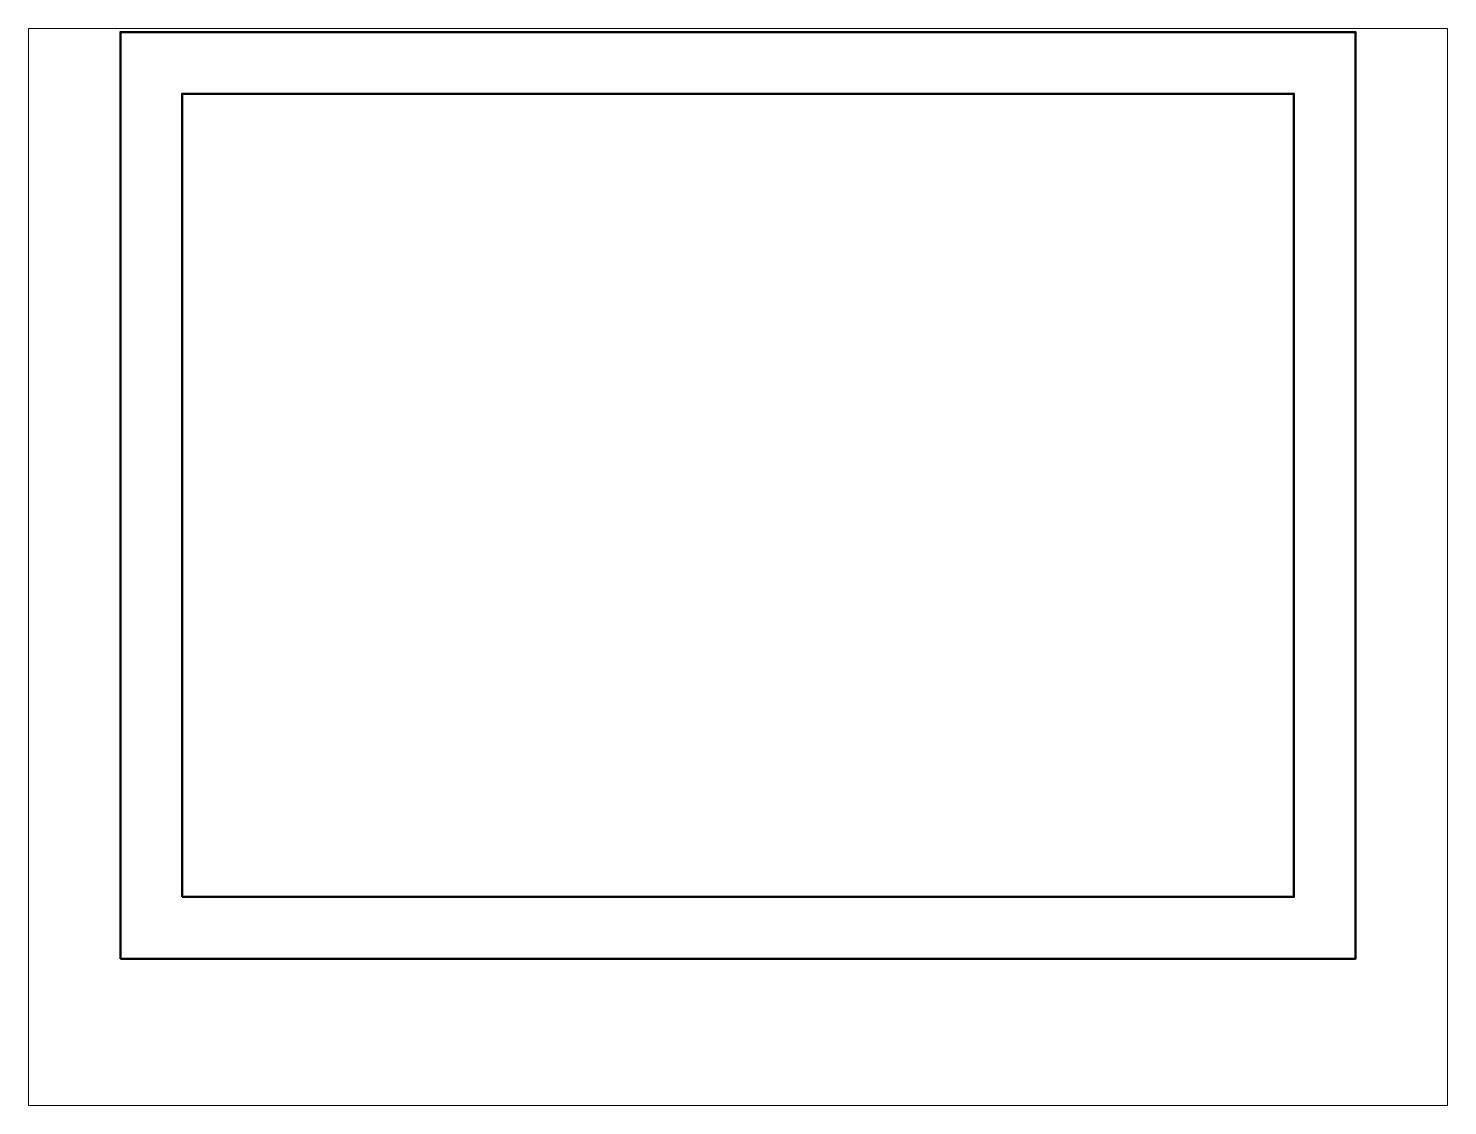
# Paper-space layout '배치1' of a CAD drawing. Header units: millimetres. Extents: x 26 to 231, y 20 to 176.
# The model-space entities are those that its viewports show. They can reach past a viewport. Long polylines and large blocks are cut down to what shows.
import ezdxf

# ---------------------------------------------------------------- set-up
doc = ezdxf.new("R2010")
doc.units = ezdxf.units.MM
doc.layers.add('WALL', color=1, linetype='Continuous', lineweight=50)

msp = doc.modelspace()

# ---------------------------------------------------------------- linework, layer by layer
at = {"layer": 'WALL'}
for points in [[(375.7, 307.1), (4375.7, 307.1), (4375.7, 3307.1), (375.7, 3307.1)], [(375.7, 307.1), (4375.7, 307.1), (4375.7, 3307.1), (375.7, 3307.1)], [(575.7, 507.1), (4175.7, 507.1), (4175.7, 3107.1), (575.7, 3107.1)]]:
    msp.add_lwpolyline(points, close=True, dxfattribs=at)

psp = doc.layouts.new('배치1')

# ---------------------------------------------------------------- viewports
at = {"layer": 'WALL'}
psp.add_viewport(center=(128.5, 97.5), size=(205.6, 156), view_center_point=(2375.68, 1575.21), view_height=3487.1263, dxfattribs=at)

doc.saveas('drawing.dxf')
